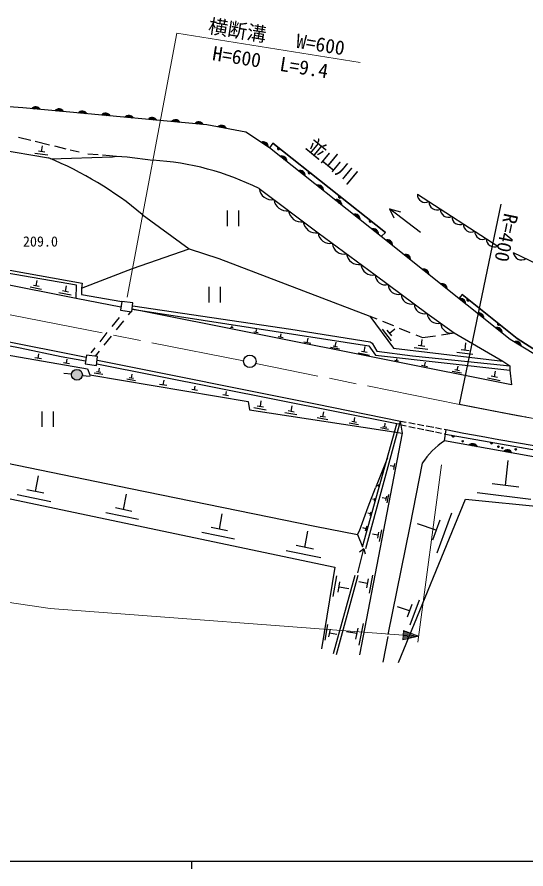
# Model space of a CAD drawing. Units: millimetres, scale not verified. Extents: x 40000 to 680000, y 20000 to 380000.
# Drawn here: x 145635 to 210883, y 204000 to 313221 of the extents above; entities that cross this region are included whole.
import ezdxf
from ezdxf.enums import TextEntityAlignment as Align

# ---------------------------------------------------------------- set-up
doc = ezdxf.new("R2010")
doc.units = ezdxf.units.MM
doc.header["$LTSCALE"] = 1000
doc.linetypes.add('CHAIN', pattern=[18.5, 12, -1.5, 3.5, -1.5])
for name, color, linetype, lineweight in [('M-BGD', 7, 'Continuous', 25), ('M-BMK', 2, 'CHAIN', 13), ('M-BMK-SRVR', 3, 'Continuous', 25), ('M-STR-HTXT', 7, 'Continuous', 13), ('M-TTL-BAND', 7, 'Continuous', 25)]:
    doc.layers.add(name, color=color, linetype=linetype, lineweight=lineweight)
doc.styles.add('ＭＳ ゴシック', font='')
doc.styles.get('ＭＳ ゴシック').set_extended_font_data('MS Gothic')

msp = doc.modelspace()

# ---------------------------------------------------------------- hatches: boundary and pattern name
at = {"layer": 'M-BGD'}
for points in [[(152611, 267426, -0.41421), (153378, 268052, -0.41421), (154004, 267285, -1)], [(207258, 258160, -0.41421), (207348, 258250, -0.41421)]]:
    msp.add_hatch(color=256, dxfattribs=at).paths.add_polyline_path(points)
h = msp.add_hatch(color=256, dxfattribs=at)
edge = h.paths.add_edge_path()
edge.add_ellipse((202771, 258854), major_axis=(15.9, 76.4), ratio=1, start_angle=-78.24331, end_angle=101.75669, ccw=False)
h = msp.add_hatch(color=256, dxfattribs=at)
edge = h.paths.add_edge_path()
edge.add_ellipse((207849, 257988), major_axis=(15.9, 76.4), ratio=1, start_angle=-78.24331, end_angle=101.75669, ccw=False)
h = msp.add_hatch(color=256, dxfattribs=at)
edge = h.paths.add_edge_path()
edge.add_ellipse((209571, 257801), major_axis=(17.4, 83.5), ratio=1, start_angle=-78.24331, end_angle=101.75669, ccw=False)

# ---------------------------------------------------------------- linework, layer by layer
for centre, radius, end in [((202771, 258854), 78.1, 0), ((207348, 258160), 89.8, 360), ((207849, 257988), 78.1, 0), ((209571, 257801), 85.3, 0)]:
    msp.add_arc(centre, radius, 180, end)
for p, q in [((137312, 297225), (149679, 295168)), ((145818, 297807), (147383, 297431)), ((147980, 297287), (149818, 296845)), ((149202, 295886), (148368, 296006)), ((148785, 295946), (148883, 296726)), ((150439, 296696), (151905, 296343)), ((152462, 296209), (153587, 295939)), ((178411, 297030), (177982, 296461)), ((192867, 285608), (178411, 297030)), ((178411, 297030), (192867, 285608)), ((149571, 295492), (147902, 295732)), ((149952, 295053), (157887, 295289)), ((154710, 295704), (156045, 295584)), ((156585, 295536), (158395, 295374)), ((196968, 290505), (207265, 283865)), ((172587, 288403), (172587, 286403)), ((174087, 286403), (174087, 288403)), ((197363, 285583), (193371, 288652)), ((193371, 288652), (194780, 288267)), ((193371, 288652), (193925, 287478)), ((161697, 287923), (167709, 283521)), ((153197, 277122), (109458, 285891)), ((192314, 285091), (192867, 285608)), ((160427, 280981), (167709, 283521)), ((209257, 283042), (217389, 279112)), ((153908, 278441), (160427, 280981)), ((153260, 278866), (142901, 280642)), ((108357, 278695), (154501, 269635)), ((148780, 278310), (147320, 278599)), ((148473, 278674), (147743, 278819)), ((148108, 278747), (148231, 279430)), ((151845, 278027), (151976, 278757)), ((153197, 277122), (153260, 278866)), ((170209, 278637), (170209, 276637)), ((171709, 276637), (171709, 278637)), ((152563, 277561), (151004, 277869)), ((152235, 277950), (151455, 278104)), ((202716, 277637), (202276, 277130)), ((209758, 272023), (202716, 277637)), ((158954, 276031), (153197, 277122)), ((159415, 275571), (159355, 275496)), ((160214, 275449), (159901, 275059)), ((209023, 266065), (160410, 275752)), ((116129, 274790), (154655, 268104)), ((158730, 274715), (157793, 273544)), ((159277, 274278), (158339, 273107)), ((190882, 274888), (191759, 274529)), ((192500, 274225), (193888, 273657)), ((173347, 273372), (173020, 273439)), ((173184, 273406), (173224, 273625)), ((176275, 272778), (176344, 273149)), ((193656, 271726), (192510, 273225)), ((193669, 272330), (193096, 273079)), ((193383, 272705), (194072, 273252)), ((194628, 273353), (196016, 272785)), ((157168, 272763), (156231, 271592)), ((157715, 272326), (156777, 271155)), ((176553, 272722), (175998, 272834)), ((179766, 272085), (179093, 272222)), ((179430, 272154), (179513, 272604)), ((182846, 271460), (182959, 272072)), ((196756, 272482), (197634, 272122)), ((197634, 272122), (199266, 272363)), ((200057, 272480), (201689, 272721)), ((201689, 272721), (207899, 269085)), ((213294, 269738), (209758, 272023)), ((140107, 271921), (146034, 270821)), ((183304, 271367), (182388, 271553)), ((186733, 270914), (186146, 271033)), ((186439, 270974), (186541, 271523)), ((190150, 270283), (190278, 270976)), ((197926, 271001), (197042, 271114)), ((197484, 271058), (197595, 271882)), ((203087, 270492), (203177, 271450)), ((146034, 270821), (151283, 269720)), ((148332, 269460), (148423, 270037)), ((155606, 270811), (155086, 270162)), ((156153, 270374), (155633, 269724)), ((186978, 270620), (185805, 270858)), ((190829, 269837), (189350, 270138)), ((190520, 270208), (189780, 270358)), ((196326, 269805), (203438, 269043)), ((198323, 270591), (196555, 270817)), ((204067, 269967), (202016, 270196)), ((203600, 270434), (202575, 270549)), ((148764, 269383), (147900, 269536)), ((151283, 269720), (154416, 269127)), ((152363, 268759), (151593, 268895)), ((151978, 268827), (152059, 269342)), ((194336, 261067), (155849, 268714)), ((155940, 269212), (183880, 263624)), ((194534, 269084), (194069, 269178)), ((194302, 269131), (194359, 269442)), ((197889, 268449), (197984, 268965)), ((203438, 269043), (208830, 268486)), ((207899, 269085), (208830, 268486)), ((154655, 268104), (154967, 267347)), ((156395, 267653), (155838, 267751)), ((156117, 267702), (156199, 268224)), ((198274, 268371), (197503, 268527)), ((202636, 267543), (201420, 267790)), ((202381, 267848), (201773, 267971)), ((202077, 267910), (202182, 268479)), ((206832, 267078), (206981, 267837)), ((208830, 268486), (208827, 267958)), ((208827, 267958), (209023, 266065)), ((152611, 267426), (151616, 267526)), ((154004, 267285), (154999, 267185)), ((154967, 267347), (175287, 263944)), ((156635, 267380), (155520, 267577)), ((160824, 266600), (159709, 266797)), ((160585, 266872), (160027, 266970)), ((160306, 266921), (160389, 267443)), ((164382, 266049), (164480, 266671)), ((207574, 266580), (205952, 266927)), ((207238, 266991), (206427, 267165)), ((164847, 265967), (163917, 266131)), ((168759, 265354), (168032, 265482)), ((168396, 265418), (168473, 265904)), ((172762, 264647), (172034, 264776)), ((172398, 264712), (172475, 265198)), ((175287, 263944), (175451, 262875)), ((177226, 263205), (176442, 263343)), ((176834, 263274), (176950, 264008)), ((180789, 262653), (180905, 263387)), ((183880, 263624), (194802, 261423)), ((148828, 262663), (148828, 260663)), ((150328, 260663), (150328, 262663)), ((175451, 262875), (195037, 259885)), ((177563, 262822), (175995, 263099)), ((181518, 262201), (179949, 262477)), ((181181, 262583), (180396, 262722)), ((184854, 261967), (184954, 262598)), ((185481, 261578), (184131, 261816)), ((185192, 261907), (184517, 262026)), ((189411, 260950), (188196, 261164)), ((189150, 261246), (188543, 261353)), ((188847, 261300), (188937, 261868)), ((189937, 245316), (194336, 261067)), ((190358, 245087), (194802, 261423)), ((192772, 260655), (192847, 261133)), ((194695, 261030), (194336, 261067)), ((195037, 259885), (194802, 261423)), ((194802, 261423), (195513, 261289)), ((195876, 261220), (196696, 261066)), ((193246, 260361), (192226, 260541)), ((193027, 260610), (192517, 260700)), ((194875, 260944), (195513, 260811)), ((195876, 260735), (196696, 260564)), ((196964, 261015), (197809, 260856)), ((196964, 260508), (197809, 260332)), ((198011, 260290), (199055, 260072)), ((198086, 260804), (199055, 260621)), ((199284, 260578), (200067, 260431)), ((199284, 260024), (200067, 259861)), ((200409, 260366), (200644, 260322)), ((200450, 258869), (200644, 260322)), ((189589, 231468), (195037, 259885)), ((200409, 259790), (200569, 259756)), ((110715, 258627), (186400, 242710)), ((193125, 256730), (191585, 252871)), ((193966, 255598), (193458, 255687)), ((194040, 255979), (193893, 255218)), ((197596, 256004), (195987, 247961)), ((208252, 253158), (208591, 256379)), ((147990, 252391), (148370, 254413)), ((149070, 252168), (146910, 252613)), ((160173, 252787), (183795, 247961)), ((190653, 250416), (191585, 252871)), ((191986, 253130), (191797, 253181)), ((192027, 253271), (191945, 252988)), ((209973, 252946), (206530, 253370)), ((149971, 251081), (145652, 251972)), ((159299, 250064), (159669, 252033)), ((191467, 251351), (191222, 251418)), ((191521, 251535), (191414, 251168)), ((192935, 251509), (192437, 251596)), ((192986, 251775), (192884, 251243)), ((193250, 252000), (193045, 250937)), ((194526, 230487), (203126, 251392)), ((203126, 251392), (217636, 249977)), ((211526, 251356), (204638, 252205)), ((160350, 249848), (158248, 250281)), ((189553, 247368), (190653, 250416)), ((161227, 248790), (157024, 249657)), ((171579, 247558), (171947, 249517)), ((190935, 249523), (190622, 249608)), ((191003, 249756), (190867, 249290)), ((201321, 249599), (199441, 244497)), ((183795, 247961), (189299, 246860)), ((195987, 247961), (193193, 234075)), ((199361, 247424), (196964, 248259)), ((199831, 248700), (198891, 246149)), ((173498, 246290), (169316, 247153)), ((172625, 247342), (170534, 247774)), ((182533, 245226), (182922, 247300)), ((189299, 246860), (189553, 247368)), ((189299, 246860), (189937, 245316)), ((190377, 247609), (189949, 247726)), ((190470, 247928), (190284, 247290)), ((191905, 246784), (191190, 246909)), ((191979, 247166), (191832, 246402)), ((192358, 247490), (192064, 245962)), ((184565, 243883), (180135, 244797)), ((183640, 244998), (181425, 245454)), ((189326, 241952), (190084, 245048)), ((190084, 245048), (189555, 244628)), ((190084, 245048), (190263, 244413)), ((186400, 242710), (184667, 232222)), ((186149, 238929), (186629, 241576)), ((186223, 231602), (189007, 241659)), ((186612, 231500), (189372, 241675)), ((191212, 241664), (190772, 239376)), ((186799, 239494), (187039, 240818)), ((190535, 240608), (189464, 240795)), ((190645, 241180), (190425, 240036)), ((186919, 240156), (188158, 239954)), ((197192, 238470), (196000, 235236)), ((195949, 237091), (194430, 237621)), ((196247, 237900), (195651, 236283)), ((185134, 233334), (185498, 235336)), ((189315, 234870), (189048, 233482)), ((190003, 235457), (189469, 232682)), ((185626, 233762), (185807, 234763)), ((185716, 234262), (186654, 234109)), ((189181, 234176), (187882, 234402)), ((193193, 233821), (192516, 230519))]:
    msp.add_line(p, q, dxfattribs=at)
for points in [[(192314, 285091), (177982, 296461), (174953, 298467), (169985, 299393), (146390, 301568), (140332, 302015), (132473, 302069), (130372, 301878)], [(157887, 295289), (158395, 295374), (159750, 295289), (163052, 294866)], [(176683, 291225), (184224, 285560), (191551, 280157), (198196, 275232), (201689, 272721)], [(223702, 263342), (215372, 267960), (208853, 271874), (192314, 285091)], [(167709, 283521), (171519, 282251), (190882, 274888)], [(142986, 281065), (153971, 279111), (153908, 278441)], [(153908, 278441), (153902, 277669), (159073, 276747)], [(202716, 277637), (209758, 272023), (213294, 269738), (224000, 264104)], [(160410, 275752), (190738, 271075), (191585, 269889), (208827, 267958)], [(160471, 276176), (180747, 273191), (190907, 271583), (191161, 271413), (191754, 270397), (196326, 269805)], [(116129, 274790), (107849, 263709), (125460, 259899), (160173, 252787)], [(190882, 274888), (193889, 270761), (207899, 269085)], [(263130, 251340), (254432, 251592), (245014, 252185), (236337, 253003), (223985, 254671), (200450, 258869)], [(200569, 259756), (216368, 256971), (221123, 256311)]]:
    msp.add_lwpolyline(points, dxfattribs=at)
for points in [[(160364, 275426), (160500, 276577), (159073, 276747), (158891, 275650)], [(155827, 268534), (155964, 269685), (154536, 269855), (154355, 268758)]]:
    msp.add_lwpolyline(points, close=True, dxfattribs=at)
for centre, radius in [((153307, 267355), 700), ((202771, 258854), 78.1), ((207348, 258160), 89.8), ((207849, 257988), 78.1), ((209571, 257801), 85.3)]:
    msp.add_circle(centre, radius, dxfattribs=at)
for centre, radius, start, end in [((148026, 301061), 654, 27.51197, 141.9538), ((148026, 301061), 523, 37.3232, 132.14257), ((148026, 301061), 392, 59.19966, 110.26611), ((151014, 300786), 654, 27.51197, 141.9538), ((151014, 300786), 523, 37.3232, 132.14257), ((151014, 300786), 392, 59.19966, 110.26611), ((154001, 300511), 654, 27.51197, 141.9538), ((154001, 300511), 523, 37.3232, 132.14257), ((154001, 300511), 392, 59.19966, 110.26611), ((156988, 300235), 654, 27.51197, 141.9538), ((156988, 300235), 523, 37.3232, 132.14257), ((156988, 300235), 392, 59.19966, 110.26611), ((159976, 299960), 654, 27.51197, 141.9538), ((159976, 299960), 523, 37.3232, 132.14257), ((159976, 299960), 392, 59.19966, 110.26611), ((162963, 299684), 654, 27.51197, 141.9538), ((162963, 299684), 523, 37.3232, 132.14257), ((162963, 299684), 392, 59.19966, 110.26611), ((165950, 299409), 654, 27.51197, 141.9538), ((165950, 299409), 523, 37.3232, 132.14257), ((165950, 299409), 392, 59.19966, 110.26611), ((168938, 299134), 654, 27.51197, 141.9538), ((168938, 299134), 523, 37.3232, 132.14257), ((168938, 299134), 392, 59.19966, 110.26611), ((171867, 298682), 654, 22.22, 136.66184), ((171867, 298682), 523, 32.03124, 126.8506), ((171867, 298682), 392, 53.90769, 104.97415), ((177198, 296555), 654, 359.26806, 113.7099), ((177198, 296555), 523, 9.0793, 103.89866), ((177198, 296555), 392, 30.95575, 82.02221), ((179169, 296376), 156, 125.42717, 337.94758), ((179169, 296376), 125, 121.20006, 342.17469), ((179169, 296376), 100, 115.74289, 347.63185), ((179169, 296376), 100, 115.74289, 347.63185), ((179169, 296376), 100, 115.74289, 347.63185), ((179169, 296376), 100, 115.74289, 347.63185), ((131488, 251398), 47400, 50.40648, 67.43209), ((179559, 294758), 654, 354.35299, 108.79483), ((179559, 294758), 523, 4.16423, 98.98359), ((179559, 294758), 392, 26.04068, 77.10714), ((160987, 259794), 35132, 63.46275, 86.63012), ((181910, 292893), 654, 354.35299, 108.79483), ((181910, 292893), 523, 4.16423, 98.98359), ((181910, 292893), 392, 26.04068, 77.10714), ((183092, 293276), 156, 125.42717, 337.94758), ((183092, 293276), 125, 121.20006, 342.17469), ((183092, 293276), 100, 115.74289, 347.63185), ((183092, 293276), 100, 115.74289, 347.63185), ((183092, 293276), 100, 115.74289, 347.63185), ((183092, 293276), 100, 115.74289, 347.63185), ((184260, 291028), 654, 354.35299, 108.79483), ((178311, 291429), 1640, 187.11769, 279.0478), ((184260, 291028), 523, 4.16423, 98.98359), ((184260, 291028), 392, 26.04068, 77.10714), ((180196, 290012), 1640, 187.11769, 279.0478), ((186610, 289164), 654, 354.35299, 108.79483), ((186610, 289164), 523, 4.16423, 98.98359), ((186610, 289164), 392, 26.04068, 77.10714), ((187015, 290176), 156, 125.42717, 337.94758), ((187015, 290176), 125, 121.20006, 342.17469), ((187015, 290176), 100, 115.74289, 347.63185), ((187015, 290176), 100, 115.74289, 347.63185), ((187015, 290176), 100, 115.74289, 347.63185), ((187015, 290176), 100, 115.74289, 347.63185), ((197983, 290465), 1016, 177.70257, 296.66341), ((199454, 289516), 1016, 177.70257, 296.66341), ((182081, 288596), 1640, 187.11769, 279.0478), ((200925, 288567), 1016, 177.70257, 296.66341), ((188960, 287299), 654, 354.35299, 108.79483), ((188960, 287299), 523, 4.16423, 98.98359), ((188960, 287299), 392, 26.04068, 77.10714), ((202396, 287619), 1016, 177.70257, 296.66341), ((183966, 287180), 1640, 187.11769, 279.0478), ((190938, 287076), 156, 125.42717, 337.94758), ((190938, 287076), 125, 121.20006, 342.17469), ((190938, 287076), 100, 115.74289, 347.63185), ((190938, 287076), 100, 115.74289, 347.63185), ((190938, 287076), 100, 115.74289, 347.63185), ((190938, 287076), 100, 115.74289, 347.63185), ((203867, 286670), 1016, 177.70257, 296.66341), ((185760, 285726), 1545, 186.15462, 281.03301), ((191311, 285435), 654, 354.35299, 108.79483), ((191311, 285435), 523, 4.16423, 98.98359), ((191311, 285435), 392, 26.04068, 77.10714), ((205338, 285722), 1016, 177.70257, 296.66341), ((187592, 284375), 1545, 186.15462, 281.03301), ((193108, 284003), 654, 354.14907, 108.59091), ((193108, 284003), 523, 3.96031, 98.77967), ((193108, 284003), 392, 25.83676, 76.90322), ((206809, 284773), 1016, 177.70257, 296.66341), ((210316, 283158), 1066, 186.27073, 302.14761), ((189423, 283024), 1545, 186.15462, 281.03301), ((195452, 282130), 654, 354.14907, 108.59091), ((195452, 282130), 523, 3.96031, 98.77967), ((195452, 282130), 392, 25.83676, 76.90322), ((191255, 281674), 1545, 186.15462, 281.03301), ((197796, 280257), 654, 354.14907, 108.59091), ((197796, 280257), 523, 3.96031, 98.77967), ((192869, 280199), 1319, 181.83475, 285.06816), ((197796, 280257), 392, 25.83676, 76.90322), ((194530, 278968), 1319, 181.83475, 285.06816), ((200139, 278384), 654, 354.14907, 108.59091), ((200139, 278384), 523, 3.96031, 98.77967), ((200139, 278384), 392, 25.83676, 76.90322), ((196191, 277737), 1319, 181.83475, 285.06816), ((197853, 276505), 1319, 181.83475, 285.06816), ((202483, 276511), 654, 354.14907, 108.59091), ((202483, 276511), 523, 3.96031, 98.77967), ((202483, 276511), 392, 25.83676, 76.90322), ((203470, 276979), 156, 125.1779, 337.69831), ((203470, 276979), 125, 120.95079, 341.92542), ((203470, 276979), 100, 115.49362, 347.38258), ((203470, 276979), 100, 115.49362, 347.38258), ((203470, 276979), 100, 115.49362, 347.38258), ((203470, 276979), 100, 115.49362, 347.38258), ((204826, 274638), 654, 354.14907, 108.59091), ((199598, 275340), 1406, 184.42158, 284.16504), ((204826, 274638), 523, 3.96031, 98.77967), ((204826, 274638), 392, 25.83676, 76.90322), ((201344, 274085), 1406, 184.42158, 284.16504), ((207170, 272766), 654, 354.14907, 108.59091), ((207170, 272766), 523, 3.96031, 98.77967), ((207380, 273863), 156, 125.1779, 337.69831), ((207380, 273863), 125, 120.95079, 341.92542), ((207170, 272766), 392, 25.83676, 76.90322), ((207380, 273863), 100, 115.49362, 347.38258), ((207380, 273863), 100, 115.49362, 347.38258), ((207380, 273863), 100, 115.49362, 347.38258), ((207380, 273863), 100, 115.49362, 347.38258), ((209638, 270989), 654, 1.79573, 116.23757), ((209638, 270989), 523, 11.60697, 106.42633), ((209638, 270989), 392, 33.48342, 84.54988), ((284111, 691677), 439356, 259.04869, 268.62163), ((205193, 251291), 8940, 122.0386, 148.18333), ((201546, 259540), 156, 153.7401, 6.26051), ((201546, 259540), 125, 149.51299, 10.48762), ((201546, 259540), 100, 144.05583, 15.94479), ((201546, 259540), 100, 144.05583, 15.94479), ((201546, 259540), 100, 144.05583, 15.94479), ((201546, 259540), 100, 144.05583, 15.94479), ((204055, 257867), 654, 22.66531, 137.10715), ((204055, 257867), 523, 32.47655, 127.29591), ((204055, 257867), 392, 54.353, 105.41946), ((206470, 258671), 156, 153.7401, 6.26051), ((206470, 258671), 125, 149.51299, 10.48762), ((206470, 258671), 100, 144.05583, 15.94479), ((206470, 258671), 100, 144.05583, 15.94479), ((206470, 258671), 100, 144.05583, 15.94479), ((206470, 258671), 100, 144.05583, 15.94479), ((208485, 257076), 654, 22.66531, 137.10715), ((208485, 257076), 523, 32.47655, 127.29591), ((208485, 257076), 392, 54.353, 105.41946)]:
    msp.add_arc(centre, radius, start, end, dxfattribs=at)
at = {"layer": 'M-BMK'}
for p, q in [((174685, 269132), (85952, 286722)), ((202353, 263564), (176233, 268799))]:
    msp.add_line(p, q, dxfattribs=at)
msp.add_open_spline([(202353, 263564), (209923, 262098), (211933, 261684), (218113, 260719), (222953, 259963), (225672, 259585), (230533, 258983), (234855, 258448), (237280, 258164), (241618, 257775), (247938, 257209), (251484, 256921), (257821, 256602), (263859, 256299), (265847, 256260), (273293, 256137)], degree=3, knots=[0, 0, 0, 0, 1, 1, 1, 2, 2, 2, 3, 3, 3, 4, 4, 4, 5, 5, 5, 5], dxfattribs=at)
at = {"layer": 'M-BMK-SRVR'}
msp.add_line((202353, 263564), (207690, 289225), dxfattribs=at)
msp.add_circle((175483, 269077), 800, dxfattribs=at)
at = {"layer": 'M-STR-HTXT'}
for p, q in [((159744, 277317), (166132, 311173)), ((189622, 307389), (166132, 311173)), ((197037, 233076), (200038, 255793)), ((74116, 248808), (149871, 237380)), ((195144, 233986), (149871, 237380)), ((195188, 234585), (195099, 233388)), ((197138, 233837), (195099, 233388)), ((196322, 233657), (195126, 233747)), ((195135, 233867), (196730, 233747)), ((197138, 233837), (195144, 233986)), ((195152, 234106), (196748, 233986)), ((196358, 234136), (195161, 234226)), ((195170, 234345), (195968, 234286)), ((195578, 234435), (195179, 234465)), ((197138, 233837), (195188, 234585)), ((195507, 233478), (195108, 233508)), ((195117, 233627), (195914, 233568))]:
    msp.add_line(p, q, dxfattribs=at)
at = {"layer": 'M-TTL-BAND'}
for p, q in [((40000, 205000), (579000, 205000)), ((168000, 205000), (168000, 204000))]:
    msp.add_line(p, q, dxfattribs=at)

# ---------------------------------------------------------------- texts
at = {"layer": 'M-BGD', "style": 'ＭＳ ゴシック'}
msp.add_text('並山川', height=1833, rotation=320.43, dxfattribs=at).set_placement((186010, 294769), align=Align.MIDDLE_CENTER)
msp.add_text('209.0', height=1320, dxfattribs=at).set_placement((148637, 284451), align=Align.MIDDLE_CENTER)
at = {"layer": 'M-BMK-SRVR', "style": 'ＭＳ ゴシック'}
msp.add_text('R=400', height=1833, rotation=258.251, dxfattribs=at).set_placement((209001, 287983), align=Align.MIDDLE_LEFT)
at = {"layer": 'M-STR-HTXT', "style": 'ＭＳ ゴシック'}
for s, rotation, p in [('横断溝', 350.848, (173894, 311532)), ('W=600', 350.848, (184554, 309706)), ('H=600\u3000L=9.4', 350.972, (178127, 307435))]:
    msp.add_text(s, height=1833, rotation=rotation, dxfattribs=at).set_placement(p, align=Align.MIDDLE_CENTER)

doc.saveas('drawing.dxf')
